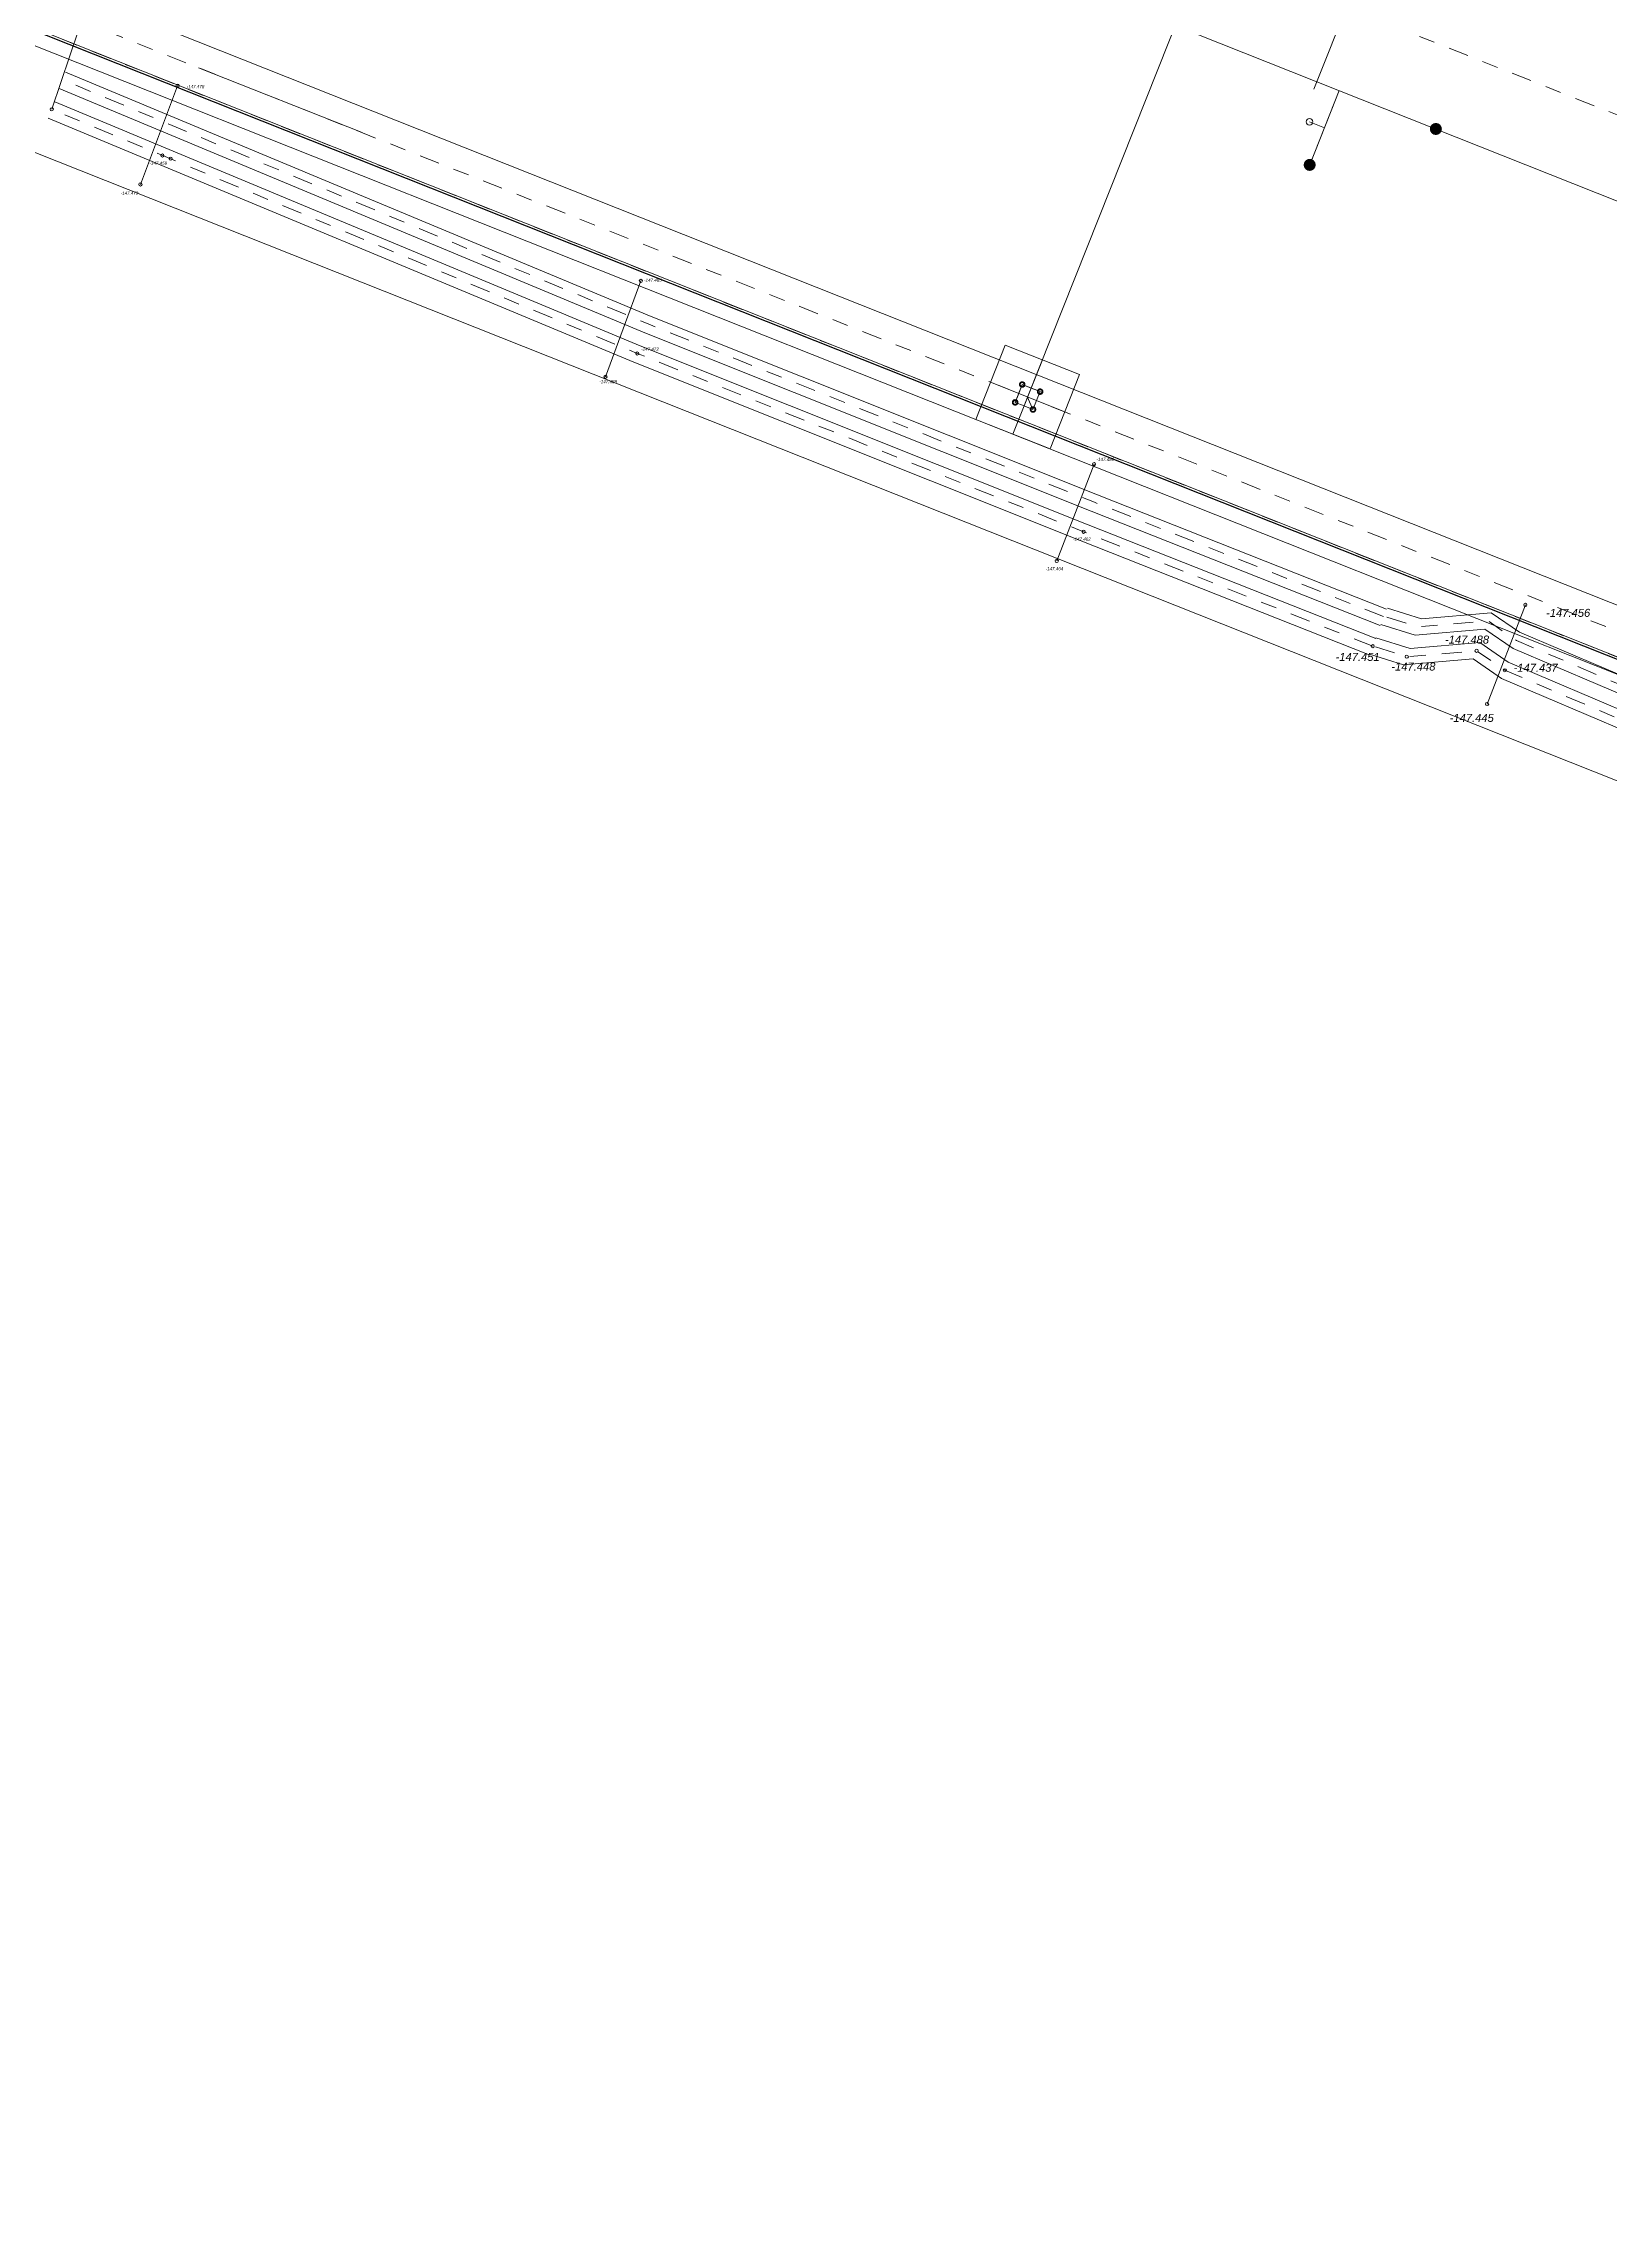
# Model space of a CAD drawing. Extents: x 651137 to 1302312, y 4767326 to 9534713.
# Drawn here: x 651150.05 to 651159.83, y 4767344.15 to 4767357.76 of the extents above; entities that cross this region are included whole.
import ezdxf

# ---------------------------------------------------------------- set-up
doc = ezdxf.new("R2010")
doc.units = 0
doc.header["$LTSCALE"] = 0.1
doc.header["$PDMODE"] = 33
doc.header["$PDSIZE"] = 0.02
for name, pattern in [('1', [0]), ('ACAD_ISO08W100', [36, 24, -3, 6, -3]), ('CENTER', [2, 1.25, -0.25, 0.25, -0.25])]:
    doc.linetypes.add(name, pattern=pattern)
for name, color, linetype in [('1', 7, 'Continuous'), ('Center line', 200, 'Continuous'), ('Fire water line', 1, '1'), ('picket', 7, 'Continuous'), ('Pipe support', 41, 'Continuous'), ('SLAB', 7, 'Continuous'), ('SUPPORT LINE', 7, '1'), ('viewport', 7, '1'), ('Отметка', 7, 'Continuous')]:
    doc.layers.add(name, color=color, linetype=linetype)
doc.styles.add('Geocad', font='ariali.ttf', dxfattribs={"height": 0.12})
doc.styles.get("Standard").update_dxf_attribs({"font": 'isocp.shx'})
doc.dimstyles.get("Standard").update_dxf_attribs({"dimtxt": 0.18, "dimasz": 0.18, "dimexe": 0.18, "dimexo": 0.0625, "dimgap": 0.09, "dimtad": 0, "dimtih": 1, "dimtoh": 1, "dimdec": 4, "dimzin": 0, "dimdsep": 46, "dimtxsty": 'Standard', "dimcen": 0.09, "dimadec": 0, "dimazin": 0, "dimtfac": 1, "dimtdec": 4, "dimtofl": 0, "dimtmove": 0, "dimatfit": 3, "dimfxl": 1, "dimtolj": 1, "dimtzin": 0, "dimarcsym": 0})

# ---------------------------------------------------------------- blocks, each defined once
blk = doc.blocks.new('*D81')
at = {"layer": 'Defpoints', "color": 0, "transparency": 16777216}
for p in [(651142.054, 4767361.008), (651198.407, 4767338.603), (651198.412, 4767338.616)]:
    blk.add_point(p, dxfattribs=at)
at = {"layer": 'viewport', "color": 0, "lineweight": -2, "transparency": 16777216}
for p, q in [((651142.03, 4767360.95), (651141.982, 4767360.828)), ((651142.216, 4767360.929), (651169.775, 4767349.979)), ((651198.239, 4767338.669), (651170.681, 4767349.619)), ((651198.389, 4767338.558), (651198.34, 4767338.436))]:
    blk.add_line(p, q, dxfattribs=at)
at = {"layer": 'viewport', "color": 0, "transparency": 16777216}
for points in [[(651142.227, 4767360.957), (651142.205, 4767360.901), (651142.049, 4767360.996)], [(651198.25, 4767338.697), (651198.228, 4767338.642), (651198.407, 4767338.603)]]:
    blk.add_solid(points, dxfattribs=at)
at = {"layer": 'viewport', "color": 0, "transparency": 16777216, "insert": (651170.228, 4767349.799), "char_height": 0.18, "attachment_point": 5}
blk.add_mtext('\\A1;60.6438', dxfattribs=at)

msp = doc.modelspace()

# ---------------------------------------------------------------- hatches: boundary and pattern name
at = {"layer": 'Center line', "lineweight": 0}
h = msp.add_hatch(color=1, dxfattribs=at)
h.dxf.hatch_style = 1
edge = h.paths.add_edge_path()
edge.add_arc((651158.74968, 4767357.22599), 0.03782, 0, 360)
h = msp.add_hatch(color=1, dxfattribs=at)
h.dxf.hatch_style = 1
edge = h.paths.add_edge_path()
edge.add_arc((651157.96096, 4767357.00134), 0.03782, -43.338314, 316.661686, ccw=False)

# ---------------------------------------------------------------- linework, layer by layer
at = {"color": 1, "lineweight": 0}
for p, q in [((651157.98776, 4767357.47491, -152.69), (651158.92931, 4767359.84474, -152.69)), ((651158.14562, 4767357.466, -151.4), (651157.96096, 4767357.00134, -152.69)), ((651158.12713, 4767357.41954, -152.69), (651157.96096, 4767357.00134, -152.69))]:
    msp.add_line(p, q, dxfattribs=at)
at = {"lineweight": 0}
msp.add_line((651151.01493, 4767357.6091, -151.4), (651152.03719, 4767357.20293, -151.4), dxfattribs=at)
at = {"color": 1, "linetype": 'ACAD_ISO08W100', "lineweight": 0}
for p, q in [((651156.29006, 4767355.78216), (651156.10543, 4767355.31749)), ((651155.96542, 4767355.64213), (651156.43008, 4767355.45751))]:
    msp.add_line(p, q, dxfattribs=at)
at = {"lineweight": 0, "flags": 128}
msp.add_lwpolyline([(651149.55242, 4767358.45921), (651149.36775, 4767357.99456), (651193.97566, 4767340.27059), (651196.37578, 4767346.31125), (651151.76787, 4767364.03521), (651149.55245, 4767358.45919)], dxfattribs=at)
at = {"lineweight": 0, "extrusion": (-4.522e-17, -1.1381e-16, -1), "elevation": 0, "flags": 128}
for points in [[(-651156.19771, 4767355.54984), (-651158.41321, 4767361.12582)], [(-651156.1054, 4767355.3175), (-651156.29003, 4767355.78217)], [(-651155.96538, 4767355.64215), (-651156.43005, 4767355.45752)]]:
    msp.add_lwpolyline(points, dxfattribs=at)
for points in [[(-651155.87307, 4767355.40982), (-651156.05769, 4767355.87448), (-651156.52236, 4767355.68986), (-651156.33773, 4767355.22519)], [(-651156.19771, 4767355.54984), (-651156.17556, 4767355.49408), (-651156.1198, 4767355.51623), (-651156.16411, 4767355.62775), (-651156.27563, 4767355.58344), (-651156.23132, 4767355.47192)]]:
    msp.add_lwpolyline(points, close=True, dxfattribs=at)
at = {"color": 1, "linetype": 'ACAD_ISO08W100', "lineweight": 0}
for points in [[(651156.33777, 4767355.22517), (651155.8731, 4767355.4098), (651156.05773, 4767355.87446), (651156.52239, 4767355.68985), (651156.33777, 4767355.22517)], [(651156.14199, 4767355.57198), (651156.16414, 4767355.62774), (651156.2199, 4767355.60558)], [(651156.25351, 4767355.52767), (651156.27566, 4767355.58343), (651156.2199, 4767355.60558)], [(651156.14199, 4767355.57198), (651156.11983, 4767355.51622), (651156.17559, 4767355.49406)], [(651156.25351, 4767355.52767), (651156.23135, 4767355.47191), (651156.17559, 4767355.49406)]]:
    msp.add_lwpolyline(points, dxfattribs=at)
at = {"color": 1, "lineweight": 0}
msp.add_circle((651157.9603, 4767357.27045, -152.69), 0.02064, dxfattribs=at)
at = {"color": 159, "lineweight": 0, "true_color": 0x22346e}
msp.add_circle((651158.74968, 4767357.22599, -151.4), 0.02064, dxfattribs=at)
at = {"color": 1, "linetype": 'ACAD_ISO08W100', "lineweight": 0}
for centre in [(651156.16414, 4767355.62774), (651156.27566, 4767355.58343), (651156.11983, 4767355.51622), (651156.23135, 4767355.47191)]:
    msp.add_circle(centre, 0.017, dxfattribs=at)
at = {"lineweight": 0, "extrusion": (-4.522e-17, -1.1381e-16, -1)}
for centre in [(-651156.16411, 4767355.62775), (-651156.27563, 4767355.58344), (-651156.1198, 4767355.51623), (-651156.23132, 4767355.47192)]:
    msp.add_circle(centre, 0.012, dxfattribs=at)
at = {"layer": '1', "color": 6, "lineweight": 0}
for p in [(651150.884, 4767357.496, -147.478), (651150.09762, 4767357.34872, -147.439), (651150.09762, 4767357.34872, -147.439), (651150.789, 4767357.06, -147.459), (651150.841, 4767357.04, -147.459), (651150.652, 4767356.879, -147.479), (651153.78, 4767356.276, -147.485), (651153.758, 4767355.822, -147.472), (651153.559, 4767355.676, -147.489), (651156.613, 4767355.13, -147.486), (651156.548, 4767354.707, -147.462), (651156.38, 4767354.525, -147.464), (651159.309, 4767354.25, -147.456), (651158.355, 4767353.992, -147.451), (651159.004, 4767353.963, -147.488), (651158.568, 4767353.926, -147.448), (651159.181, 4767353.841, -147.437), (651159.07, 4767353.63, -147.445)]:
    msp.add_point(p, dxfattribs=at)
at = {"layer": 'Center line', "linetype": 'CENTER', "lineweight": 0}
msp.add_line((651142.13131, 4767361.13881, -151.4), (651198.48225, 4767338.74901, -151.4), dxfattribs=at)
at = {"layer": 'Center line', "linetype": 'CENTER', "lineweight": 0, "flags": 128}
for points, elevation in [([(651141.059, 4767364.793), (651199.59, 4767341.537)], -151.4), ([(651158.42291, 4767354.17637), (651156.61591, 4767354.89137), (651153.82591, 4767356.00637), (651150.16553, 4767357.53309)], -147.47638), ([(651158.355, 4767353.992), (651156.548, 4767354.707), (651153.758, 4767355.822), (651150.09762, 4767357.34872)], -147.439), ([(651164.20994, 4767351.64461), (651162.08094, 4767352.45061), (651160.61594, 4767353.03761), (651160.44794, 4767353.11661), (651160.24894, 4767353.59061), (651160.04694, 4767353.68961), (651159.25294, 4767354.02761), (651159.07594, 4767354.14961), (651158.63994, 4767354.11261), (651158.42694, 4767354.17861)], -147.439), ([(651164.138, 4767351.458), (651162.009, 4767352.264), (651160.544, 4767352.851), (651160.376, 4767352.93), (651160.177, 4767353.404), (651159.975, 4767353.503), (651159.181, 4767353.841), (651159.004, 4767353.963), (651158.568, 4767353.926), (651158.355, 4767353.992)], -147.439)]:
    msp.add_lwpolyline(points, dxfattribs=dict(at, elevation=elevation))
at = {"layer": 'Center line', "color": 1, "lineweight": 0, "elevation": -151.4, "flags": 128}
msp.add_lwpolyline([(651149.92106, 4767360.73384), (651195.57037, 4767342.59618)], dxfattribs=at)
at = {"layer": 'Fire water line', "linetype": 'Continuous', "lineweight": 0, "flags": 128}
for points, elevation in [([(651150.09762, 4767357.34872), (651150.3797, 4767358.1862), (651142.04009, 4767361.28747)], -147.439), ([(651158.44165, 4767354.22354), (651156.63465, 4767354.93854), (651153.84465, 4767356.05354), (651150.18427, 4767357.58026)], -147.47638), ([(651158.37374, 4767354.03917), (651156.56674, 4767354.75417), (651153.77674, 4767355.86917), (651150.11636, 4767357.3959)], -147.439), ([(651158.40103, 4767354.12131), (651156.59403, 4767354.83631), (651153.80403, 4767355.95131), (651150.14365, 4767357.47804)], -147.47638), ([(651158.33312, 4767353.93694), (651156.52612, 4767354.65194), (651153.73612, 4767355.76694), (651150.07575, 4767357.29367)], -147.439), ([(651164.23025, 4767351.69573), (651162.10125, 4767352.50173), (651160.63625, 4767353.08873), (651160.46825, 4767353.16773), (651160.26925, 4767353.64173), (651160.06725, 4767353.74073), (651159.27325, 4767354.07873), (651159.09625, 4767354.20073), (651158.66025, 4767354.16373), (651158.44725, 4767354.22973)], -147.439), ([(651164.18963, 4767351.5935), (651162.06063, 4767352.3995), (651160.59563, 4767352.9865), (651160.42763, 4767353.0655), (651160.22863, 4767353.5395), (651160.02663, 4767353.6385), (651159.23263, 4767353.9765), (651159.05563, 4767354.0985), (651158.61963, 4767354.0615), (651158.40663, 4767354.1275)], -147.439), ([(651164.15831, 4767351.50911), (651162.02931, 4767352.31511), (651160.56431, 4767352.90211), (651160.39631, 4767352.98111), (651160.19731, 4767353.45511), (651159.99531, 4767353.55411), (651159.20131, 4767353.89211), (651159.02431, 4767354.01411), (651158.58831, 4767353.97711), (651158.37531, 4767354.04311)], -147.439), ([(651164.11769, 4767351.40689), (651161.98869, 4767352.21289), (651160.52369, 4767352.79989), (651160.35569, 4767352.87889), (651160.15669, 4767353.35289), (651159.95469, 4767353.45189), (651159.16069, 4767353.78989), (651158.98369, 4767353.91189), (651158.54769, 4767353.87489), (651158.33469, 4767353.94089)], -147.439)]:
    msp.add_lwpolyline(points, dxfattribs=dict(at, elevation=elevation))
at = {"layer": 'picket', "color": 3, "linetype": 'Continuous', "lineweight": 0}
for p, q in [((651142.20909, 4767361.26931), (651198.52245, 4767338.89444)), ((651142.05353, 4767361.00831), (651198.41168, 4767338.61564))]:
    msp.add_line(p, q, dxfattribs=at)
at = {"layer": 'picket', "linetype": 'CENTER', "lineweight": 0}
msp.add_line((651142.05365, 4767361.00851, 0), (651198.40501, 4767338.61854, 0), dxfattribs=at)
at = {"layer": 'Pipe support', "color": 5, "lineweight": 0, "ltscale": 0.2}
msp.add_line((651158.05323, 4767357.23352, -152.69), (651157.9603, 4767357.27045, -152.69), dxfattribs=at)
at = {"layer": 'SLAB', "color": 4, "lineweight": 0, "flags": 128}
msp.add_lwpolyline([(651141.70132, 4767360.37422), (651169.91994, 4767349.16217)], dxfattribs=at)
at = {"layer": 'SUPPORT LINE', "color": 5, "lineweight": 0, "flags": 128}
for points, elevation in [([(651150.652, 4767356.879), (651150.884, 4767357.496)], -147.479), ([(651153.559, 4767355.676), (651153.78, 4767356.276)], -147.489), ([(651156.38, 4767354.525), (651156.613, 4767355.13)], -147.464), ([(651159.07, 4767353.63), (651159.309, 4767354.25)], -147.445)]:
    msp.add_lwpolyline(points, dxfattribs=dict(at, elevation=elevation))

# ---------------------------------------------------------------- texts
at = {"layer": 'Отметка', "color": 6, "lineweight": 0, "style": 'Geocad'}
for s, height, p in [('-147.478', 0.02, (651150.94134, 4767357.48072, -147.478)), ('-147.459', 0.02, (651150.70871, 4767357.00201, -147.459)), ('-147.479', 0.02, (651150.52827, 4767356.81467, -147.479)), ('-147.485', 0.02, (651153.80026, 4767356.27073, -147.485)), ('-147.472', 0.02, (651153.78207, 4767355.83906, -147.472)), ('-147.489', 0.02, (651153.52036, 4767355.63626, -147.489)), ('-147.486', 0.02, (651156.62853, 4767355.14985, -147.486)), ('-147.462', 0.02, (651156.48201, 4767354.65146, -147.462)), ('-147.464', 0.02, (651156.31036, 4767354.46581, -147.464)), ('-147.456', 0.05, (651159.4389, 4767354.175, -147.456)), ('-147.451', 0.05, (651158.12275, 4767353.89958, -147.451)), ('-147.488', 0.05, (651158.80661, 4767354.008, -147.488)), ('-147.448', 0.05, (651158.47131, 4767353.83939, -147.448)), ('-147.437', 0.05, (651159.23537, 4767353.83181, -147.437)), ('-147.445', 0.05, (651158.83581, 4767353.51822, -147.445))]:
    msp.add_text(s, height=height, dxfattribs=at).set_placement(p)

# ---------------------------------------------------------------- dimensions: what is measured, and where the dimension line sits
at = {"layer": 'viewport', "color": 5}
dim = msp.add_aligned_dim(p1=(651142.05353, 4767361.00831), p2=(651198.41168, 4767338.61564), distance=-0.01361, dimstyle='Standard', dxfattribs=at)
dim.commit()
dim.dimension.update_dxf_attribs({"geometry": '*D81', "text_midpoint": (651170.22758, 4767349.79933)})

doc.saveas('drawing.dxf')
